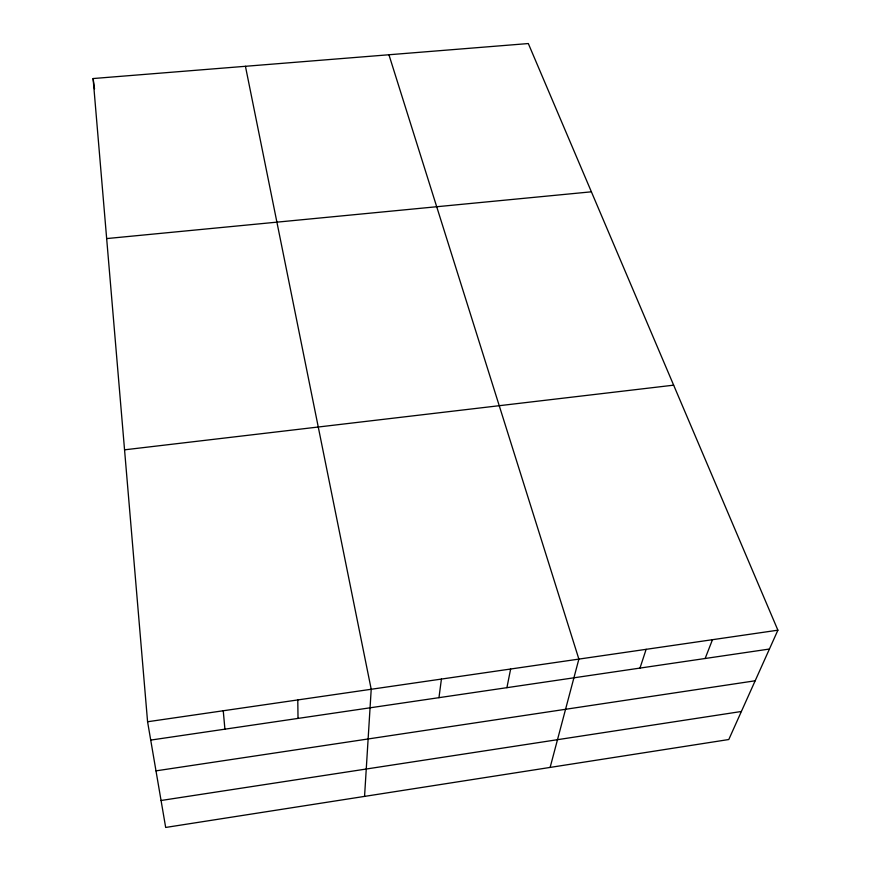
<?xml version="1.0" encoding="UTF-8"?>
<svg xmlns="http://www.w3.org/2000/svg" width="871" height="871" viewBox="0 0 871 871"><rect width="100%" height="100%" fill="white"/><g stroke="black" fill="none" stroke-linecap="round" stroke-linejoin="round"><path stroke-width="1.31" d="M364.557 796.399L371.209 689.266L245.437 66.294M438.962 697.671L441.423 679.064M506.911 687.676L510.635 669.015M550.134 767.416L578.877 659.097L388.934 54.753M639.978 668.09L646.14 649.331M705.14 658.498L712.478 639.695M777.89 630.19L728.787 739.523L165.675 827.45L147.58 721.754L93.11 78.542L528.316 43.55L777.89 630.19L147.58 721.754M161.059 800.493L741.384 711.487M155.985 770.857L755.168 680.784M150.716 740.089L769.42 649.037M124.553 449.828L673.642 385.167M106.665 238.578L591.387 191.816M93.11 78.542L94.536 88.94M223.248 710.769L224.914 729.169M297.784 699.936L298.024 718.412"/></g></svg>
